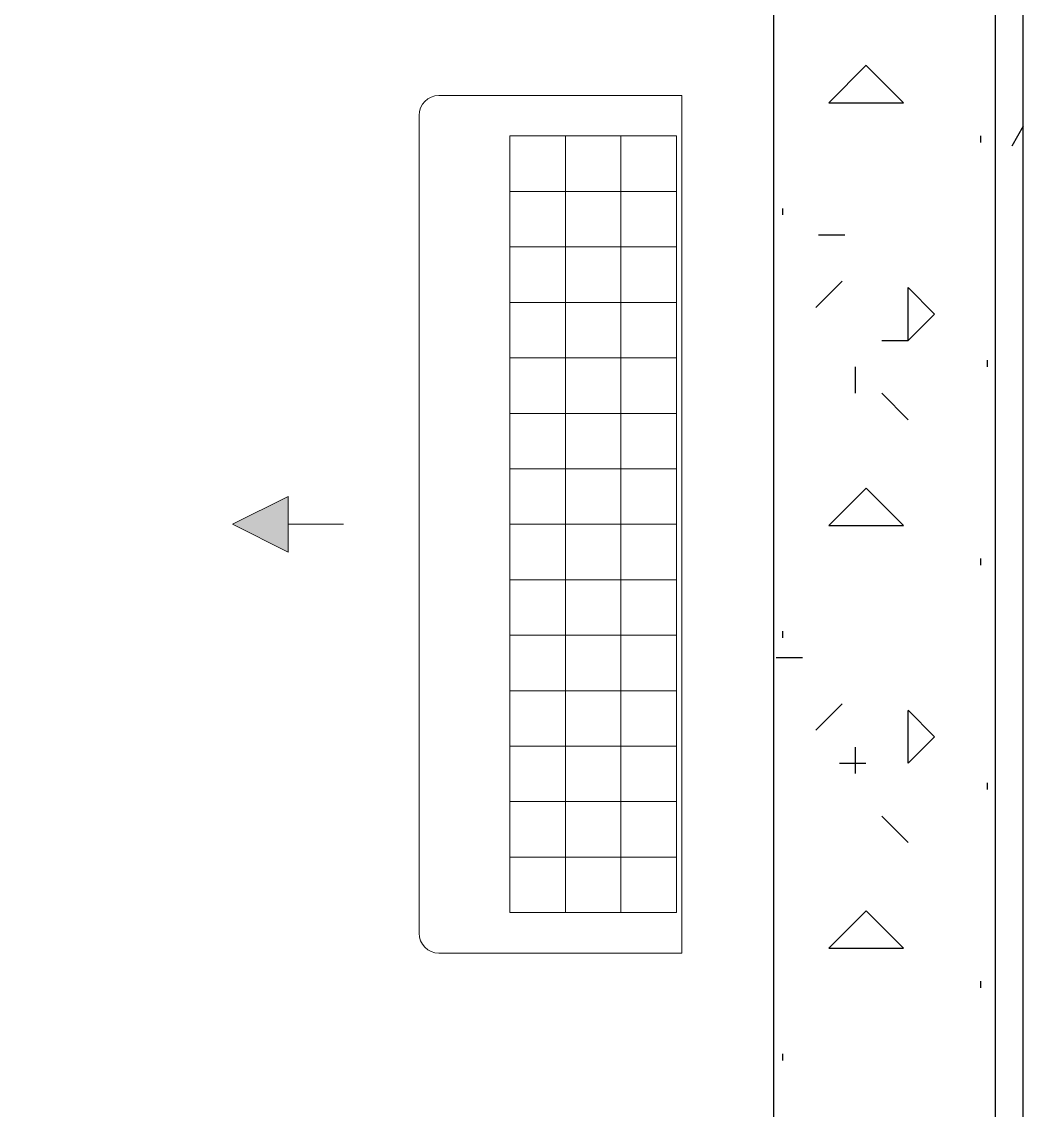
# Model space of a CAD drawing. Header units: millimetres. Extents: x -92759 to 184353, y -15225 to 86714.
# Drawn here: x -36411 to -35508, y 28129 to 29110 of the extents above; entities that cross this region are included whole.
import ezdxf

# ---------------------------------------------------------------- set-up
doc = ezdxf.new("R2010")
doc.units = ezdxf.units.MM
doc.linetypes.add('IDA - Grid Line', pattern=[2100, 1200, -300, 300, -300])
for name, color, linetype in [('0-1', 9, 'Continuous'), ('A-_WALL----_E', 8, 'Continuous'), ('A-_WALL----_H-1', 9, 'Continuous'), ('M-ACMV_FCU', 5, 'Continuous')]:
    doc.layers.add(name, color=color, linetype=linetype)
doc.layers.add('S-_ANOTGRID_E-1', color=9, linetype='IDA - Grid Line', true_color=0x808080)

# ---------------------------------------------------------------- blocks, each defined once
blk = doc.blocks.new('A$Cb2bf8f38')
at = {"layer": 'A-_WALL----_H-1'}
h = blk.add_hatch(dxfattribs=at)
h.set_pattern_fill('FP_2', color=256, style=0, pattern_type=2)
h.set_pattern_definition([(0, (-11870.95, 40538.3), (381, 381), [47.625, -333.375]), (90, (-11870.95, 40538.3), (-381, 381), [47.625, -333.375]), (135, (-11823.33, 40538.3), (-381.0004, 3e-14), [67.352, -471.463]), (0, (-11823.33, 40752.6), (381, 381), [47.625, -333.375]), (45, (-11799.5, 40728.8), (0, 381.0004), [33.676, -505.139]), (135, (-11799.5, 40728.8), (-381.0004, 3e-14), [33.676, -505.139]), (0, (-11680.45, 40847.85), (381, 381), [67.352, -313.648]), (45, (-11680.45, 40847.85), (0, 381.0004), [47.625, -491.19]), (135, (-11613.1, 40847.85), (-381.0004, 3e-14), [47.625, -491.19]), (90, (-11609, 40633.54), (-381, 381), [47.625, -333.375]), (45, (-11609, 40633.54), (0, 381.0004), [33.676, -505.139]), (135, (-11585.2, 40657.35), (-381.0004, 3e-14), [33.676, -505.139]), (0, (-11823.33, 40633.54), (381, 381), [23.812, -319.087]), (0, (-11537.58, 40728.8), (381, 381), [23.812, -319.087]), (90, (-11656.64, 40776.4), (-381, 381), [23.812, -319.087]), (135, (-11609, 40562.1), (-381.0004, 3e-14), [33.676, -505.139]), (135, (-11775.7, 40824.04), (-381.0004, 3e-14), [33.676, -505.139]), (45, (-11692.36, 40663.3), (0, 381.0004), [33.676, -505.139]), (90, (-11740, 40585.9), (-381, 381), [5.953, -375.047]), (90, (-11722.12, 40746.65), (-381, 381), [5.953, -375.047]), (90, (-11543.53, 40812.13), (-381, 381), [5.953, -375.047]), (90, (-11537.58, 40609.73), (-381, 381), [5.953, -375.047])])
h.paths.add_polyline_path([(7400, -5125), (7400, -1700), (7200, -1700), (7200, -5125)])
h = blk.add_hatch(dxfattribs=at)
h.set_pattern_fill('FP_1', color=256, style=0, pattern_type=2)
h.set_pattern_definition([(0, (-11870.95, 40538.29), (609.6, 152.4), [50.292, -406.908, 50.292, -406.908, -2438.4]), (0, (-11870.95, 40538.29), (609.6, 152.4), [-914.4, 50.292, -864.108, 50.292, -406.908, -1066.8]), (0, (-11870.95, 40538.29), (609.6, 152.4), [-2286, 50.292, -254.508, 50.292, -711.708]), (120, (-11642.35, 40614.49), (-436.78227, 451.7291), [50.292, -406.908, 50.292, -406.908, -2438.4]), (120, (-11642.35, 40614.49), (-436.78227, 451.7291), [-914.4, 50.292, -864.108, 50.292, -406.908, -1066.8]), (120, (-11642.35, 40614.49), (-436.78227, 451.7291), [-2286, 50.292, -254.508, 50.292, -711.708]), (240, (-11566.15, 40919.29), (-172.81773, -604.1291), [50.292, -406.908, 50.292, -406.908, -2438.4]), (240, (-11566.15, 40919.29), (-172.81773, -604.1291), [-914.4, 50.292, -864.108, 50.292, -406.908, -1066.8]), (240, (-11566.15, 40919.29), (-172.81773, -604.1291), [-2286, 50.292, -254.508, 50.292, -711.708])])
h.paths.add_polyline_path([(7425, -5125), (7425, -1700), (7400, -1700), (7400, -5125)])
blk.add_lwpolyline([(-2385, -9825), (-2385, -5100), (7400, -5125), (7400, 46800), (-18575, 46800), (-18575, 38037.5), (-30600, 38100), (-30625, 26375), (-28100, 26375), (-28100, -2400), (-10500, -2425), (-10500, -9800), (-2385, -9825)], close=True)
at = {"layer": 'A-_WALL----_E'}
for p, q in [((7200, 4700), (7200, -4900)), ((7425, -5125), (7425, 4700)), ((7400, -5125), (7400, -520))]:
    blk.add_line(p, q, dxfattribs=at)
at = {"layer": 'S-_ANOTGRID_E-1'}
blk.add_line((7400, -20141.41), (7400, 53272.8), dxfattribs=at)
blk = doc.blocks.new('A$C18b254fe')
at = {"layer": 'M-ACMV_FCU', "lineweight": 5}
h = blk.add_hatch(color=256, dxfattribs=at)
h.dxf.hatch_style = 1
h.paths.add_polyline_path([(-405, 0), (-355, -25), (-355, 25)])
for p, q in [((0, 386.5), (0, -386.5)), ((-237, 368.5), (-237, -368.5)), ((-155, 350), (-5, 350)), ((-105, -350), (-105, 350)), ((-55, -350), (-55, 350)), ((-155, 300), (-5, 300)), ((-155, 250), (-5, 250)), ((-155, 200), (-5, 200)), ((-155, 150), (-5, 150)), ((-155, 100), (-5, 100)), ((-155, 50), (-5, 50)), ((-405, 0), (-355, 25)), ((-355, -25), (-355, 25)), ((-405, 0), (-355, -25)), ((-305, 0), (-355, 0)), ((-155, 0), (-5, 0)), ((-155, -50), (-5, -50)), ((-155, -100), (-5, -100)), ((-155, -150), (-5, -150)), ((-155, -200), (-5, -200)), ((-155, -250), (-5, -250)), ((-155, -300), (-5, -300)), ((-155, -350), (-5, -350))]:
    blk.add_line(p, q, dxfattribs=at)
for points in [[(-219, 386.5), (0, 386.5), (0, -386.5), (-219, -386.5)], [(-155, -350), (-155, 350)], [(-5, 350), (-5, -350)]]:
    blk.add_lwpolyline(points, dxfattribs=at)
for centre, start, end in [((-219, 368.5), 90, 180), ((-219, -368.5), 180, 270)]:
    blk.add_arc(centre, 18, start, end, dxfattribs=at)
blk = doc.blocks.new('ACMV_B8L1_R9')
at = {"layer": 'M-ACMV_FCU', "color": 3, "lineweight": 5}
blk.add_blockref('A$C18b254fe', (253987.42, -81297.44), dxfattribs=at)

msp = doc.modelspace()

# ---------------------------------------------------------------- block references
at = {"layer": '0-1'}
msp.add_blockref('A$Cb2bf8f38', (-42933.02, 32541.24), dxfattribs=at)

# ---------------------------------------------------------------- next in the draw order: block references
at = {"layer": 'M-ACMV_FCU', "color": 5}
msp.add_blockref('ACMV_B8L1_R9', (-289803.02, 109954.6), dxfattribs=at)

doc.saveas('drawing.dxf')
